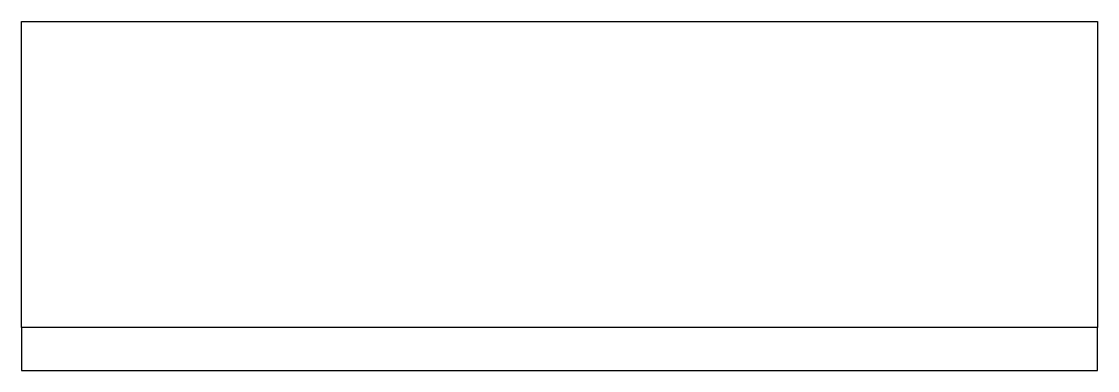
# Model space of a CAD drawing. Header units: millimetres. Extents: x -0.863 to 0.017, y 11.46 to 11.745.
import ezdxf

# ---------------------------------------------------------------- set-up
doc = ezdxf.new("R2010")
doc.units = ezdxf.units.MM
doc.header["$LTSCALE"] = 10
doc.linetypes.add('HIDDEN2', pattern=[0.1875, 0.125, -0.0625])
doc.layers.add('PORTAS', color=2, linetype='Continuous')

msp = doc.modelspace()

# ---------------------------------------------------------------- linework, layer by layer
at = {"layer": 'PORTAS', "color": 1, "linetype": 'HIDDEN2'}
msp.add_lwpolyline([(-0.86346, 11.49469), (-0.86346, 11.74469), (0.01654, 11.74469), (0.01654, 11.49469)], dxfattribs=at)
at = {"layer": 'PORTAS'}
msp.add_lwpolyline([(-0.86346, 11.45969), (0.01654, 11.45969), (0.01654, 11.49469), (-0.86346, 11.49469)], close=True, dxfattribs=at)

doc.saveas('drawing.dxf')
